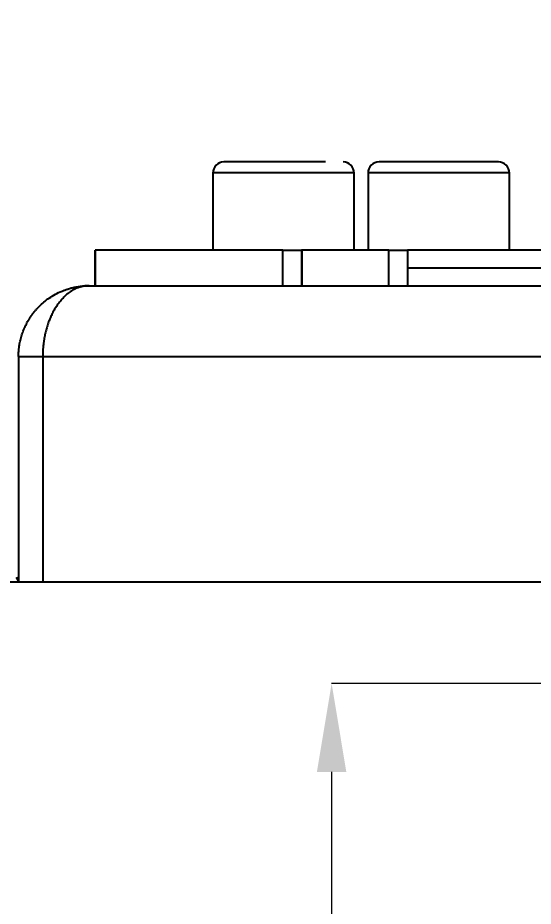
# Model space of a CAD drawing. Header units: millimetres. Extents: x 2251 to 4395, y 932 to 2449.
# Drawn here: x 2872.4 to 2930.8, y 1306.6 to 1407.1 of the extents above; entities that cross this region are included whole.
import ezdxf

# ---------------------------------------------------------------- set-up
doc = ezdxf.new("R2010")
doc.units = ezdxf.units.MM
doc.layers.add('AM_5', color=3, linetype='Continuous', lineweight=25)
doc.styles.add('SLDTEXTSTYLE1', font='txt.shx', dxfattribs={"width": 0.7, "bigfont": 'gbcbig.shx'})
doc.dimstyles.new('SLDDIMSTYLE12$0', dxfattribs={"dimtxt": 12, "dimasz": 10, "dimexe": 0, "dimexo": 0.0625, "dimgap": 0.875, "dimtad": 1, "dimdec": 1, "dimlfac": 1.8, "dimrnd": 1e-09, "dimzin": 12, "dimdsep": 46, "dimtxsty": 'SLDTEXTSTYLE1', "dimcen": 0.09, "dimdle": 8.16, "dimclrd": 3, "dimclre": 3, "dimadec": 0, "dimazin": 3, "dimtfac": 1, "dimtdec": 1, "dimtofl": 0, "dimtmove": 0, "dimatfit": 3, "dimfxl": 0, "dimfrac": 2, "dimtolj": 1, "dimlwd": 5, "dimlwe": 5, "dimarcsym": 0})

# ---------------------------------------------------------------- blocks, each defined once
blk = doc.blocks.new('*D81')
at = {"layer": 'AM_5', "color": 3, "linetype": 'Continuous', "lineweight": 5, "transparency": 16777216}
for p, q in [((2817.09, 1308.9), (2817.09, 1522.9)), ((2969.59, 1522.9), (2827.09, 1522.9))]:
    blk.add_line(p, q, dxfattribs=at)
at = {"layer": 'AM_5', "color": 3, "lineweight": 5, "transparency": 16777216}
blk.add_line((2979.59, 1364.08), (2979.59, 1522.9), dxfattribs=at)
at = {"layer": 'AM_5', "color": 3, "transparency": 16777216}
for points in [[(2827.09, 1524.56), (2827.09, 1521.23), (2817.09, 1522.9)], [(2969.59, 1524.56), (2969.59, 1521.23), (2979.59, 1522.9)]]:
    blk.add_solid(points, dxfattribs=at)
at = {"layer": 'Defpoints', "color": 0, "transparency": 16777216}
for p in [(2817.09, 1522.9), (2979.59, 1364.02), (2817.09, 1308.84)]:
    blk.add_point(p, dxfattribs=at)
at = {"layer": 'AM_5', "color": 0, "transparency": 16777216, "insert": (2898.34, 1529.77), "char_height": 12, "attachment_point": 5, "style": 'SLDTEXTSTYLE1'}
blk.add_mtext('\\A1;165', dxfattribs=at)
blk = doc.blocks.new('*D73')
at = {"layer": 'AM_5', "color": 3, "lineweight": 5, "transparency": 16777216}
blk.add_line((3058.3, 1331.83), (2907.96, 1331.83), dxfattribs=at)
at = {"layer": 'AM_5', "color": 3, "linetype": 'Continuous', "lineweight": 5, "transparency": 16777216}
for p, q in [((2907.96, 1321.83), (2907.96, 1100.2)), ((3037.59, 1090.2), (2907.96, 1090.2))]:
    blk.add_line(p, q, dxfattribs=at)
at = {"layer": 'AM_5', "color": 3, "transparency": 16777216}
for points in [[(2906.29, 1321.83), (2909.62, 1321.83), (2907.96, 1331.83)], [(2906.29, 1100.2), (2909.62, 1100.2), (2907.96, 1090.2)]]:
    blk.add_solid(points, dxfattribs=at)
at = {"layer": 'Defpoints', "color": 0, "transparency": 16777216}
for p in [(3058.36, 1331.83), (2907.96, 1090.2), (3037.65, 1090.2)]:
    blk.add_point(p, dxfattribs=at)
at = {"layer": 'AM_5', "color": 0, "transparency": 16777216, "insert": (2901.08, 1164.12), "char_height": 12, "attachment_point": 5, "rotation": 90, "style": 'SLDTEXTSTYLE1'}
blk.add_mtext('\\A1;245', dxfattribs=at)

msp = doc.modelspace()

# ---------------------------------------------------------------- linework, layer by layer
at = {"color": 7, "linetype": 'Continuous', "lineweight": 25}
for p, q in [((2894.509, 1389.578), (2894.509, 1380.828)), ((2910.509, 1389.578), (2894.509, 1389.578)), ((2910.509, 1380.828), (2910.509, 1389.578)), ((2912.083, 1389.578), (2912.083, 1380.828)), ((2928.083, 1389.578), (2912.083, 1389.578)), ((2928.083, 1380.828), (2928.083, 1389.578)), ((2881.192, 1376.828), (2881.192, 1380.828)), ((2881.192, 1380.828), (2881.205, 1380.828)), ((2881.205, 1380.828), (2881.205, 1376.828)), ((2902.419, 1380.828), (2881.205, 1380.828)), ((2902.419, 1376.828), (2902.419, 1380.828)), ((2902.419, 1380.828), (2904.54, 1380.828)), ((2904.54, 1380.828), (2904.54, 1376.828)), ((2904.626, 1380.828), (2904.54, 1380.828)), ((2904.626, 1376.828), (2904.626, 1380.828)), ((2914.439, 1380.828), (2904.626, 1380.828)), ((2914.439, 1376.828), (2914.439, 1380.828)), ((2914.439, 1380.828), (2916.561, 1380.828)), ((2983.729, 1380.828), (2916.547, 1380.828)), ((2916.561, 1380.828), (2916.561, 1376.828)), ((2982.063, 1378.828), (2916.547, 1378.828)), ((2872.509, 1368.828), (2872.509, 1343.295)), ((2872.509, 1368.828), (2875.253, 1368.828)), ((2875.253, 1368.828), (2875.253, 1343.295)), ((2875.253, 1368.828), (2975.271, 1368.828)), ((2872.509, 1343.453), (2872.293, 1343.828)), ((2932.617, 1343.295), (2826.586, 1343.295))]:
    msp.add_line(p, q, dxfattribs=at)
for centre, start, end in [((2895.759, 1389.578), 90, 180), ((2909.259, 1389.578), 0, 90), ((2913.333, 1389.578), 90, 180), ((2926.833, 1389.578), 0, 90)]:
    msp.add_arc(centre, 1.25, start, end, dxfattribs=at)
for points, knots in [([(2907.282, 1390.828), (2906.338, 1390.828), (2905.135, 1390.828), (2902.517, 1390.828), (2901.159, 1390.828), (2898.693, 1390.828), (2897.638, 1390.828), (2896.155, 1390.828), (2895.759, 1390.828), (2895.759, 1390.828)], [0, 0, 0, 0, 0.25, 0.25, 0.5, 0.5, 0.75, 0.75, 1, 1, 1, 1]), ([(2926.833, 1390.828), (2926.833, 1390.828), (2926.122, 1390.828), (2923.59, 1390.828), (2921.873, 1390.828), (2918.293, 1390.828), (2916.576, 1390.828), (2914.044, 1390.828), (2913.333, 1390.828), (2913.333, 1390.828)], [0, 0, 0, 0, 0.25, 0.25, 0.5, 0.5, 0.75, 0.75, 1, 1, 1, 1]), ([(2872.509, 1368.828), (2872.51, 1368.923), (2872.512, 1369.112), (2872.528, 1369.397), (2872.553, 1369.683), (2872.589, 1369.969), (2872.636, 1370.255), (2872.693, 1370.541), (2872.761, 1370.826), (2872.839, 1371.11), (2872.929, 1371.392), (2873.03, 1371.672), (2873.141, 1371.949), (2873.263, 1372.224), (2873.397, 1372.495), (2873.541, 1372.762), (2873.696, 1373.025), (2873.862, 1373.283), (2874.039, 1373.536), (2874.226, 1373.783), (2874.423, 1374.024), (2874.631, 1374.258), (2874.944, 1374.583), (2875.388, 1374.989), (2875.998, 1375.45), (2876.682, 1375.869), (2877.274, 1376.153), (2877.75, 1376.34), (2878.098, 1376.46), (2878.491, 1376.574), (2878.931, 1376.676), (2879.416, 1376.758), (2879.948, 1376.817), (2880.317, 1376.824), (2880.509, 1376.828)], [0, 0, 0, 0, 0.0225537, 0.0452299, 0.0680286, 0.09095, 0.1139943, 0.1371614, 0.1604516, 0.1838648, 0.2074014, 0.2310612, 0.2548446, 0.2787514, 0.302782, 0.3269362, 0.3512143, 0.3756164, 0.4001425, 0.4247927, 0.4495671, 0.4744659, 0.499489, 0.5572492, 0.6180168, 0.6817923, 0.7485759, 0.7745796, 0.8038884, 0.836502, 0.8724202, 0.9116427, 0.9541694, 1, 1, 1, 1]), ([(2880.509, 1376.828), (2880.446, 1376.827), (2880.322, 1376.825), (2880.139, 1376.81), (2879.962, 1376.786), (2879.793, 1376.755), (2879.631, 1376.716), (2879.476, 1376.672), (2879.329, 1376.624), (2879.188, 1376.571), (2879.055, 1376.515), (2878.929, 1376.457), (2878.81, 1376.397), (2878.698, 1376.336), (2878.593, 1376.276), (2878.356, 1376.129), (2878, 1375.87), (2877.551, 1375.451), (2877.15, 1374.99), (2876.811, 1374.52), (2876.524, 1374.05), (2876.281, 1373.587), (2876.063, 1373.101), (2875.87, 1372.598), (2875.704, 1372.079), (2875.563, 1371.549), (2875.449, 1371.011), (2875.36, 1370.467), (2875.298, 1369.92), (2875.26, 1369.374), (2875.255, 1369.009), (2875.253, 1368.828)], [0, 0, 0, 0, 0.0230939, 0.0453984, 0.0669134, 0.0876388, 0.1075747, 0.126721, 0.1450777, 0.1626448, 0.1794222, 0.1954099, 0.210608, 0.2250164, 0.238635, 0.251464, 0.318153, 0.3818993, 0.4427027, 0.5005635, 0.5481759, 0.5953446, 0.64207, 0.6883528, 0.7341936, 0.7795932, 0.8245524, 0.8690718, 0.9131523, 0.9567947, 1, 1, 1, 1]), ([(2880.509, 1376.828), (2883.399, 1376.828), (2889.214, 1376.828), (2898.588, 1376.828), (2908.458, 1376.828), (2918.797, 1376.828), (2929.508, 1376.828), (2940.471, 1376.828), (2951.586, 1376.828), (2962.742, 1376.828), (2972.441, 1376.828), (2978.351, 1376.828), (2980.592, 1376.828)], [0, 0, 0, 0, 0.1007913, 0.2027588, 0.3058242, 0.4104565, 0.5155376, 0.6209781, 0.7264142, 0.8314953, 0.936132, 1, 1, 1, 1])]:
    msp.add_open_spline(points, degree=3, knots=knots, dxfattribs=at)

# ---------------------------------------------------------------- dimensions: what is measured, and where the dimension line sits
at = {"layer": 'AM_5'}
dim = msp.add_linear_dim(base=(2817.086, 1522.898), p1=(2979.587, 1364.015), p2=(2817.086, 1308.839), angle=360, text='165', dimstyle='SLDDIMSTYLE12$0', override={"dimlfac": 1, "dimpost": ''}, dxfattribs=at)
dim.commit()
dim.dimension.update_dxf_attribs({"geometry": '*D81', "text_midpoint": (2898.336, 1529.773)})
dim = msp.add_linear_dim(base=(2907.958, 1090.203), p1=(3058.359, 1331.828), p2=(3037.652, 1090.203), angle=90, text='245', dimstyle='SLDDIMSTYLE12$0', override={"dimlfac": 1}, dxfattribs=at)
dim.commit()
dim.dimension.update_dxf_attribs({"geometry": '*D73', "text_midpoint": (2907.958, 1164.115), "dimtype": 160})

doc.saveas('drawing.dxf')
